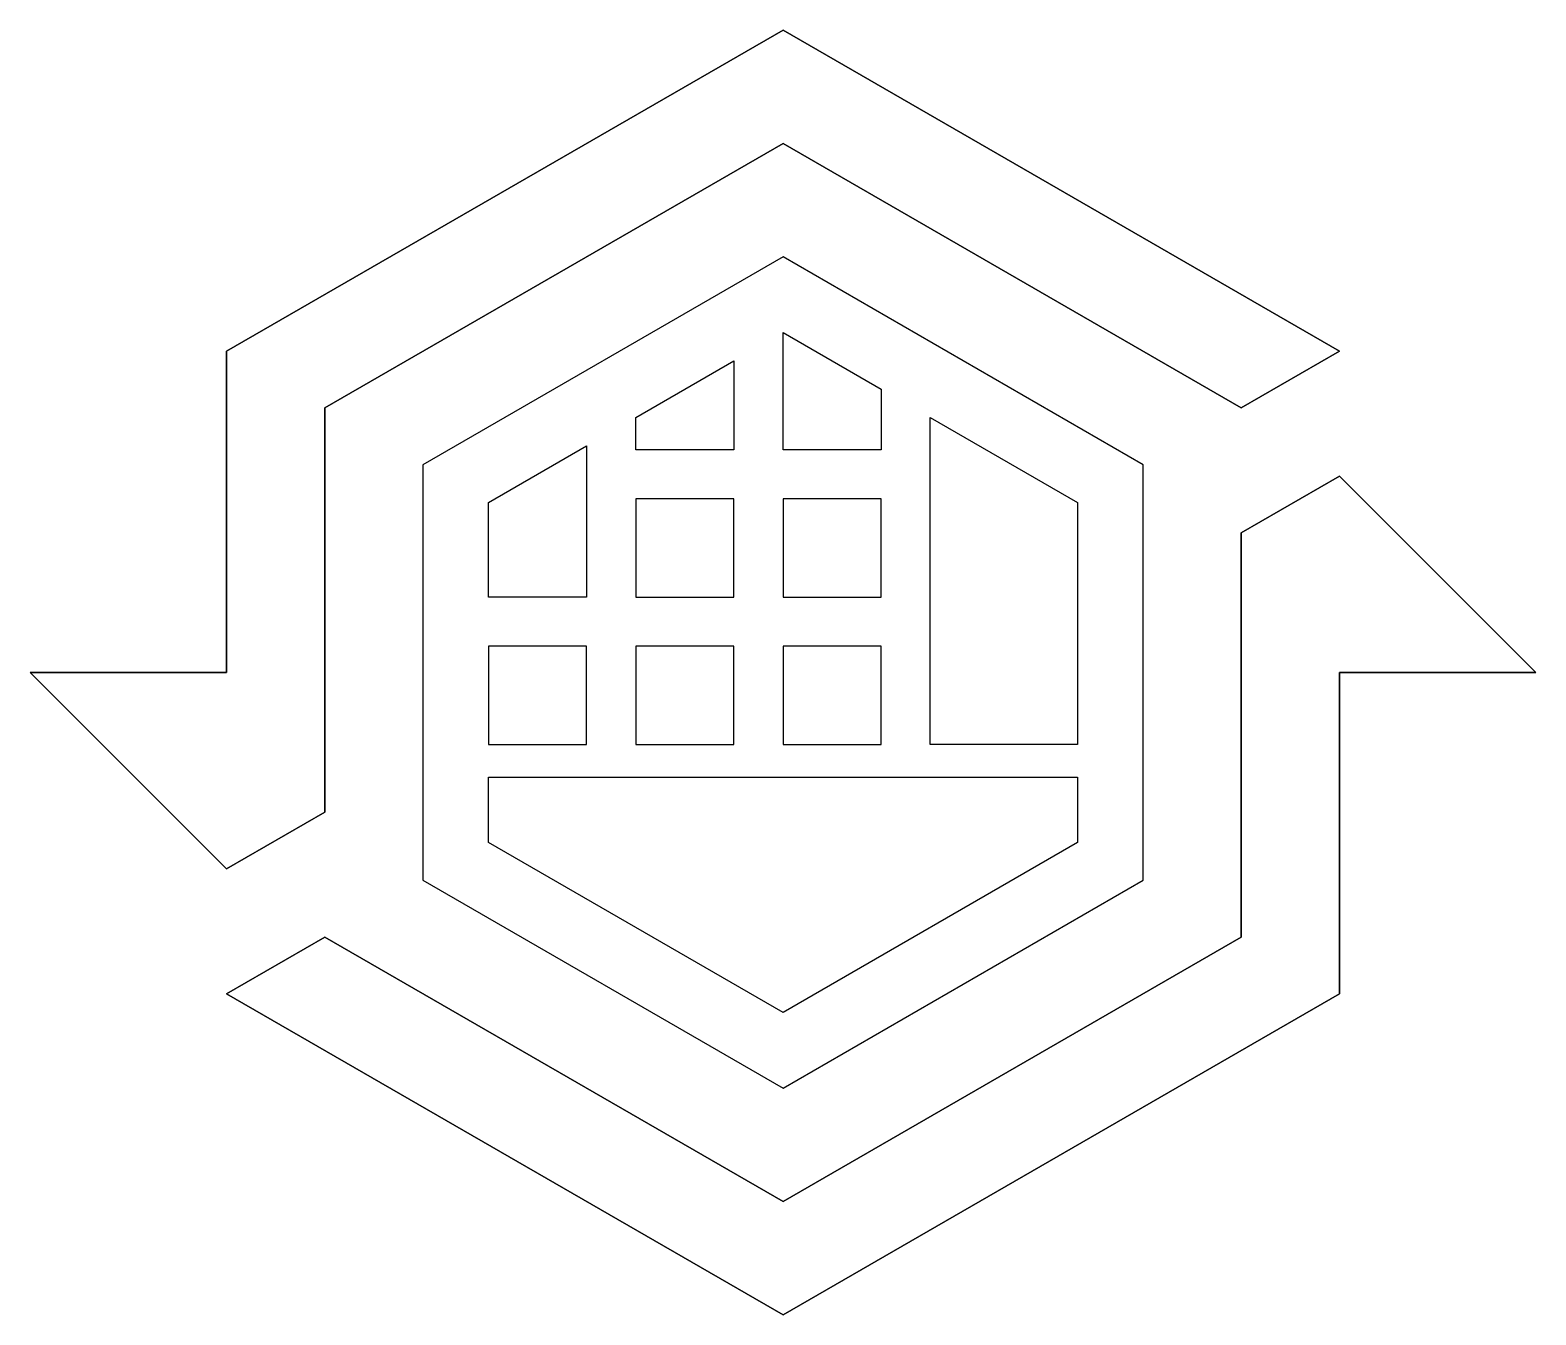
# Model space of a CAD drawing. Header units: millimetres. Extents: x -276 to 276, y -236 to 236.
import ezdxf

# ---------------------------------------------------------------- set-up
doc = ezdxf.new("R2010")
doc.units = ezdxf.units.MM
doc.layers.get('0').update_dxf_attribs({"linetype": 'CONTINUOUS'})

msp = doc.modelspace()

# ---------------------------------------------------------------- linework, layer by layer
for points in [[(-204, 117.78), (-204, 0), (-276, 0), (-204, -72), (-168, -51.22), (-168, 96.99), (0, 193.99), (168, 96.99), (204, 117.78), (0, 235.56)], [(204, 117.78), (168, 96.99), (0, 193.99), (-168, 96.99), (-168, -51.22), (-204, -72), (-276, 0), (-204, 0), (-204, 117.78), (0, 235.56)], [(-132, -76.21), (0, -152.42), (132, -76.21), (132, 76.21), (0, 152.42), (-132, 76.21)], [(36, 81.65), (0, 81.65), (0, 124.71), (36, 103.92)], [(-18, 81.65), (-54, 81.65), (-54, 93.53), (-18, 114.32)], [(108, -26.35), (54, -26.35), (54, 93.53), (108, 62.35)], [(-72, 27.65), (-108, 27.65), (-108, 62.35), (-72, 83.14)], [(-204, -117.78), (-168, -96.99), (0, -193.99), (168, -96.99), (168, 51.22), (204, 72), (276, 0), (204, 0), (204, -117.78), (0, -235.56)], [(-168, -96.99), (-204, -117.78), (0, -235.56), (204, -117.78), (204, 0), (276, 0), (204, 72), (168, 51.22), (168, -96.99), (0, -193.99)], [(-54, 27.65), (-18, 27.65), (-18, 63.65), (-54, 63.65)], [(0, 27.65), (36, 27.65), (36, 63.65), (0, 63.65)], [(-108, -26.35), (-72, -26.35), (-72, 9.65), (-108, 9.65)], [(-54, -26.35), (-18, -26.35), (-18, 9.65), (-54, 9.65)], [(0, -26.35), (36, -26.35), (36, 9.65), (0, 9.65)], [(-108, -62.35), (-108, -38.35), (108, -38.35), (108, -62.35), (0, -124.71)]]:
    msp.add_lwpolyline(points, close=True)

doc.saveas('drawing.dxf')
